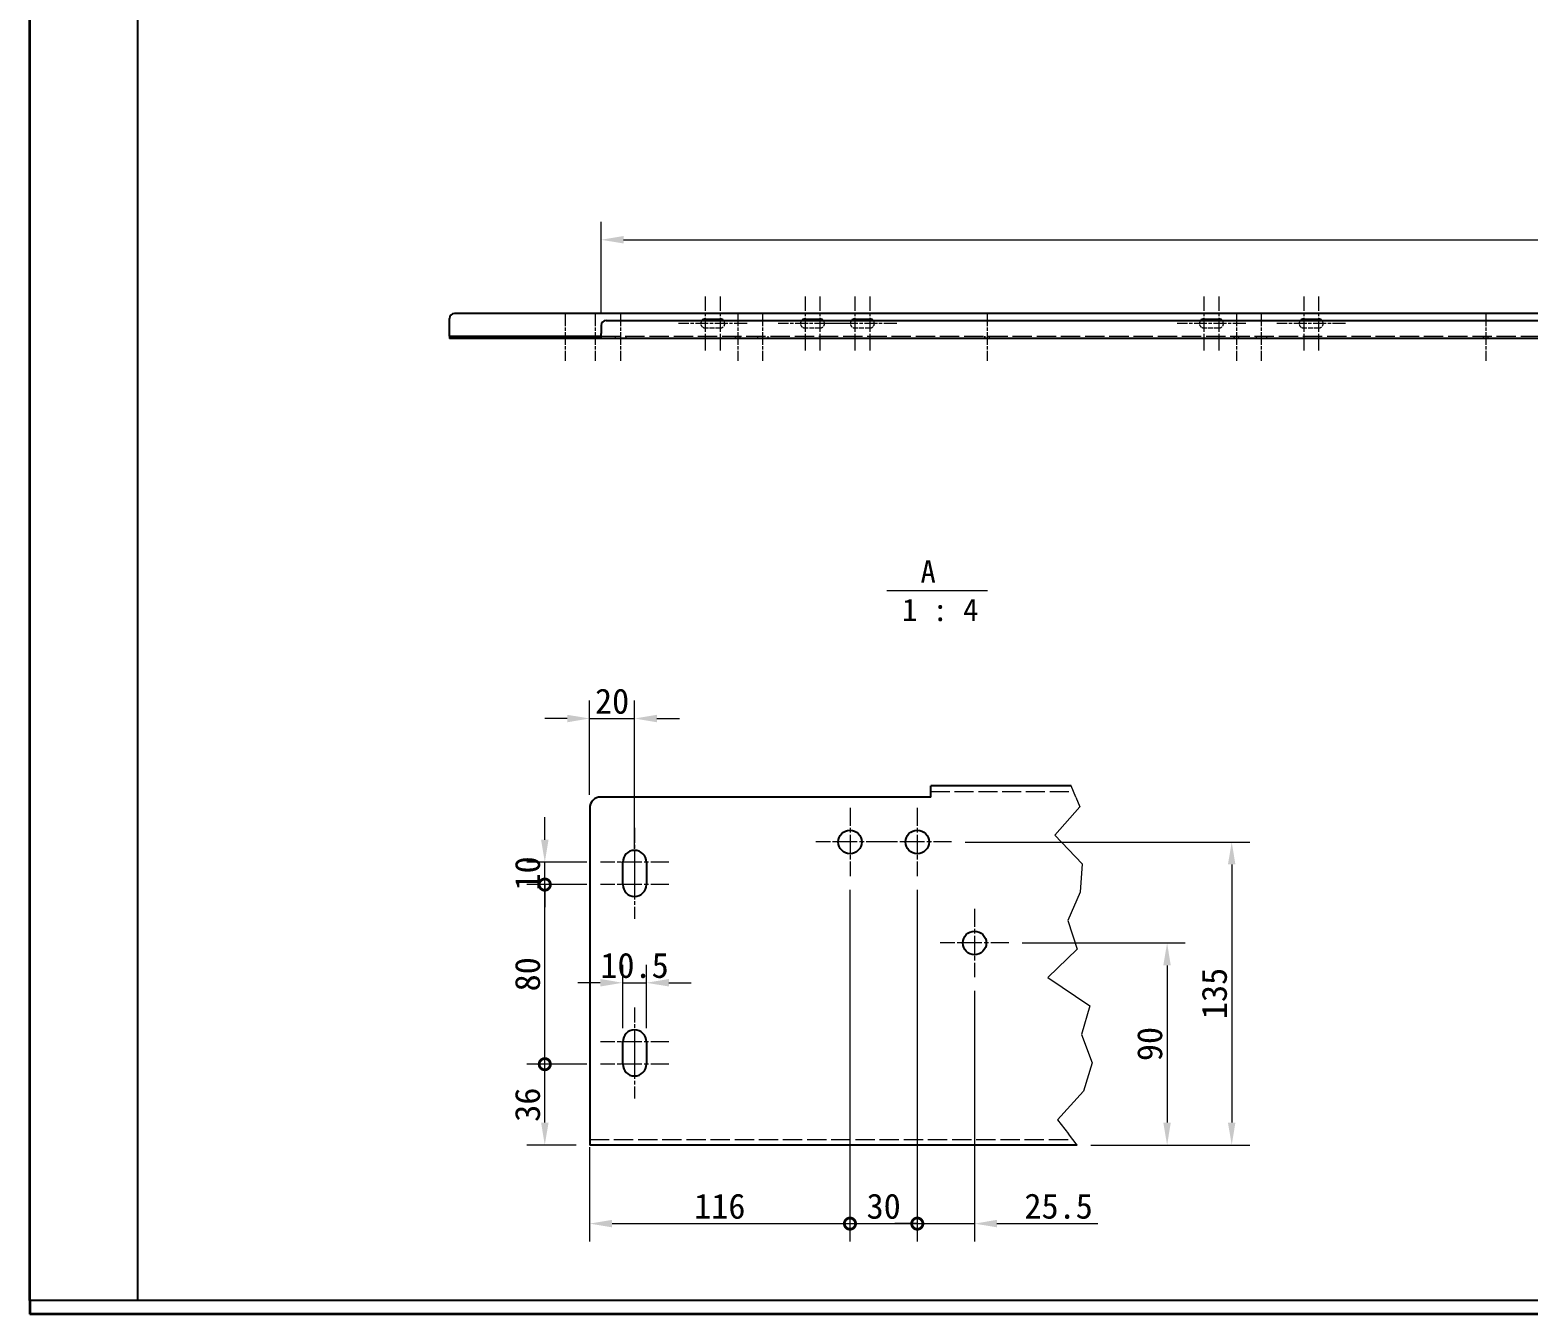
# Model space of a CAD drawing. Header units: millimetres. Extents: x 54 to 3731, y 49 to 2624.
# Drawn here: x 54 to 1556, y 49 to 1337 of the extents above; entities that cross this region are included whole.
import ezdxf

# ---------------------------------------------------------------- set-up
doc = ezdxf.new("R2010")
doc.units = ezdxf.units.MM
doc.header["$LTSCALE"] = 9
doc.linetypes.add('CHAIN', pattern=[0.3543, 0.2362, -0.0295, 0.0591, -0.0295])
doc.linetypes.add('DASHED', pattern=[0.2067, 0.1654, -0.0413])
for name, color, linetype, lineweight, true_color in [('中心标记 (ISO)', 1, 'CHAIN', 18, 0xff0000), ('中心线 (ISO)', 1, 'CHAIN', 18, 0xff0000), ('尺寸 (ISO)', 7, 'Continuous', 18, 0x008000), ('折线 (ISO)', 7, 'Continuous', 18, 0x008000), ('符号 (ISO)', 7, 'Continuous', 18, 0x008000), ('隐藏 (ISO)', 5, 'DASHED', 18, 0x0000ff)]:
    doc.layers.add(name, color=color, linetype=linetype, lineweight=lineweight, true_color=true_color)
doc.layers.add('可见 (ISO)', color=7, linetype='Continuous', lineweight=25)
doc.layers.add('图框 (ISO)', color=7, linetype='Continuous', lineweight=35)
doc.styles.add('HZ_33', font='simfang.ttf')
doc.styles.add('文本样式74', font='SimSun.ttf')
doc.styles.add('最新国标', font='simfang.ttf')
doc.dimstyles.new('默认 (GB)', dxfattribs={"dimscale": 9, "dimtxt": 2.8, "dimasz": 2.5, "dimexe": 2, "dimexo": 1.5, "dimgap": 0.5, "dimtad": 1, "dimtoh": 1, "dimdsep": 46, "dimtxsty": '最新国标', "dimcen": 0.09, "dimdle": 10, "dimclrd": 256, "dimclre": 256, "dimclrt": 256, "dimaunit": 1, "dimadec": 3, "dimazin": 2, "dimtfac": 0.535714, "dimtdec": 3, "dimtmove": 0, "dimatfit": 3, "dimfxl": 0, "dimtolj": 1, "dimlwd": -1, "dimlwe": -1, "dimarcsym": 0})

# ---------------------------------------------------------------- blocks, each defined once
blk = doc.blocks.new('图框 最新国标')
at = {"layer": '图框 (ISO)'}
for p, q in [((6, 7), (6, 291.5)), ((6, 7), (6, 5.5)), ((6, 7), (6, 5.5)), ((414.5, 5.5), (6, 5.5))]:
    blk.add_line(p, q, dxfattribs=at)
at = {"layer": '图框 (ISO)', "color": 7, "linetype": 'Continuous', "lineweight": 25}
for p, q in [((18, 7), (18, 290)), ((413, 7), (6, 7)), ((413, 7), (18, 7))]:
    blk.add_line(p, q, dxfattribs=at)
at = {"layer": '图框 (ISO)', "style": '文本样式74'}
blk.add_attdef('零件代号_001', (42.82, 287.25), '', height=2.5, rotation=180, dxfattribs=at)
blk = doc.blocks.new('*D49')
at = {"layer": 'Defpoints', "color": 0, "transparency": 16777216}
for p in [(3538.7, 1126.2), (626.7, 1040.2), (3538.7, 1040.2)]:
    blk.add_point(p, dxfattribs=at)
at = {"layer": '尺寸 (ISO)', "color": 116, "true_color": 0x00803f, "transparency": 16777216}
for p, q in [((626.7, 1053.7), (626.7, 1144.2)), ((3538.7, 1053.7), (3538.7, 1144.2)), ((649.2, 1126.2), (3516.2, 1126.2))]:
    blk.add_line(p, q, dxfattribs=at)
for points in [[(649.2, 1130), (649.2, 1122.5), (626.7, 1126.2)], [(3516.2, 1130), (3516.2, 1122.5), (3538.7, 1126.2)]]:
    blk.add_solid(points, dxfattribs=at)
at = {"layer": '尺寸 (ISO)', "transparency": 16777216, "insert": (2082.7, 1143.5), "char_height": 25.2, "attachment_point": 5, "style": '最新国标'}
blk.add_mtext('\\A1;2912', dxfattribs=at)
blk = doc.blocks.new('*D50')
at = {"layer": 'Defpoints', "color": 0, "transparency": 16777216}
for p in [(660.2, 646.4), (615.2, 556.4), (660.2, 502.4)]:
    blk.add_point(p, dxfattribs=at)
at = {"layer": '尺寸 (ISO)', "color": 116, "true_color": 0x00803f, "transparency": 16777216}
for p, q in [((615.2, 569.9), (615.2, 664.4)), ((660.2, 515.9), (660.2, 664.4)), ((592.7, 646.4), (570.2, 646.4)), ((615.2, 646.4), (660.2, 646.4)), ((682.7, 646.4), (705.2, 646.4))]:
    blk.add_line(p, q, dxfattribs=at)
for points in [[(592.7, 650.1), (592.7, 642.6), (615.2, 646.4)], [(682.7, 650.1), (682.7, 642.6), (660.2, 646.4)]]:
    blk.add_solid(points, dxfattribs=at)
at = {"layer": '尺寸 (ISO)', "transparency": 16777216, "insert": (637.7, 663.6), "char_height": 25.2, "attachment_point": 5, "style": '最新国标'}
blk.add_mtext('\\A1;20', dxfattribs=at)
blk = doc.blocks.new('_DotSmall')
at = {"color": 0, "linetype": 'ByBlock', "const_width": 0.5}
blk.add_lwpolyline([(-0.0625, 0, 1), (0.0625, 0, 1)], format="xyb", close=True, dxfattribs=at)
blk = doc.blocks.new('*D51')
at = {"layer": 'Defpoints', "color": 0, "transparency": 16777216}
for p in [(876.2, 488.3), (615.2, 230.1), (876.2, 140.1)]:
    blk.add_point(p, dxfattribs=at)
at = {"layer": '尺寸 (ISO)', "color": 116, "true_color": 0x00803f, "transparency": 16777216}
for p, q in [((876.2, 474.8), (876.2, 122.1)), ((615.2, 216.6), (615.2, 122.1)), ((637.7, 140.1), (876.2, 140.1))]:
    blk.add_line(p, q, dxfattribs=at)
blk.add_solid([(637.7, 143.9), (637.7, 136.4), (615.2, 140.1)], dxfattribs=at)
at = {"layer": '尺寸 (ISO)', "color": 116, "true_color": 0x00803f, "transparency": 16777216, "xscale": 22.5, "yscale": 22.5, "zscale": 22.5}
blk.add_blockref('_DotSmall', (876.2, 140.1), dxfattribs=at)
at = {"layer": '尺寸 (ISO)', "transparency": 16777216, "insert": (745.7, 157.4), "char_height": 25.2, "attachment_point": 5, "style": '最新国标'}
blk.add_mtext('\\A1;116', dxfattribs=at)
blk = doc.blocks.new('*D52')
at = {"layer": 'Defpoints', "color": 0, "transparency": 16777216}
for p in [(876.2, 488.3), (943.7, 488.3), (943.7, 140.1)]:
    blk.add_point(p, dxfattribs=at)
at = {"layer": '尺寸 (ISO)', "color": 116, "true_color": 0x00803f, "transparency": 16777216}
for p, q in [((876.2, 474.8), (876.2, 122.1)), ((943.7, 474.8), (943.7, 122.1)), ((876.2, 140.1), (943.7, 140.1))]:
    blk.add_line(p, q, dxfattribs=at)
at = {"layer": '尺寸 (ISO)', "color": 116, "true_color": 0x00803f, "transparency": 16777216, "xscale": 22.5, "yscale": 22.5, "zscale": 22.5, "rotation": 180}
blk.add_blockref('_DotSmall', (876.2, 140.1), dxfattribs=at)
at = {"layer": '尺寸 (ISO)', "color": 116, "true_color": 0x00803f, "transparency": 16777216, "xscale": 22.5, "yscale": 22.5, "zscale": 22.5}
blk.add_blockref('_DotSmall', (943.7, 140.1), dxfattribs=at)
at = {"layer": '尺寸 (ISO)', "transparency": 16777216, "insert": (910, 157.4), "char_height": 25.2, "attachment_point": 5, "style": '最新国标'}
blk.add_mtext('\\A1;30', dxfattribs=at)
blk = doc.blocks.new('*D53')
at = {"layer": 'Defpoints', "color": 0, "transparency": 16777216}
for p in [(943.7, 488.3), (1001.1, 387.1), (1001.1, 140.1)]:
    blk.add_point(p, dxfattribs=at)
at = {"layer": '尺寸 (ISO)', "color": 116, "true_color": 0x00803f, "transparency": 16777216}
for p, q in [((943.7, 474.8), (943.7, 122.1)), ((1001.1, 373.6), (1001.1, 122.1)), ((943.7, 140.1), (921.2, 140.1)), ((943.7, 140.1), (1001.1, 140.1)), ((1023.6, 140.1), (1124.7, 140.1))]:
    blk.add_line(p, q, dxfattribs=at)
blk.add_solid([(1023.6, 143.9), (1023.6, 136.4), (1001.1, 140.1)], dxfattribs=at)
at = {"layer": '尺寸 (ISO)', "color": 116, "true_color": 0x00803f, "transparency": 16777216, "xscale": 22.5, "yscale": 22.5, "zscale": 22.5}
blk.add_blockref('_DotSmall', (943.7, 140.1), dxfattribs=at)
at = {"layer": '尺寸 (ISO)', "transparency": 16777216, "insert": (1085.4, 157.5), "char_height": 25.2, "attachment_point": 5, "style": '最新国标'}
blk.add_mtext('\\A1;25.5', dxfattribs=at)
blk = doc.blocks.new('*D57')
at = {"layer": 'Defpoints', "color": 0, "transparency": 16777216}
for p in [(672.1, 381.5), (648.4, 322.4), (672.1, 322.4)]:
    blk.add_point(p, dxfattribs=at)
at = {"layer": '尺寸 (ISO)', "color": 116, "true_color": 0x00803f, "transparency": 16777216}
for p, q in [((648.4, 335.9), (648.4, 399.5)), ((672.1, 335.9), (672.1, 399.5)), ((625.9, 381.5), (603.4, 381.5)), ((648.4, 381.5), (672.1, 381.5)), ((694.6, 381.5), (717.1, 381.5))]:
    blk.add_line(p, q, dxfattribs=at)
for points in [[(625.9, 385.3), (625.9, 377.8), (648.4, 381.5)], [(694.6, 385.3), (694.6, 377.8), (672.1, 381.5)]]:
    blk.add_solid(points, dxfattribs=at)
at = {"layer": '尺寸 (ISO)', "transparency": 16777216, "insert": (660.2, 398.8), "char_height": 25.2, "attachment_point": 5, "style": '最新国标'}
blk.add_mtext('\\A1;10.5', dxfattribs=at)
blk = doc.blocks.new('*D62')
at = {"layer": 'Defpoints', "color": 0, "transparency": 16777216}
for p in [(1035.4, 421.4), (1104.2, 218.9), (1194.2, 218.9)]:
    blk.add_point(p, dxfattribs=at)
at = {"layer": '尺寸 (ISO)', "color": 116, "true_color": 0x00803f, "transparency": 16777216}
for p, q in [((1048.9, 421.4), (1212.2, 421.4)), ((1194.2, 398.9), (1194.2, 241.4)), ((1117.7, 218.9), (1212.2, 218.9))]:
    blk.add_line(p, q, dxfattribs=at)
for points in [[(1190.4, 398.9), (1197.9, 398.9), (1194.2, 421.4)], [(1190.4, 241.4), (1197.9, 241.4), (1194.2, 218.9)]]:
    blk.add_solid(points, dxfattribs=at)
at = {"layer": '尺寸 (ISO)', "transparency": 16777216, "insert": (1176.9, 320.1), "char_height": 25.2, "attachment_point": 5, "rotation": 90, "style": '最新国标'}
blk.add_mtext('\\A1;90', dxfattribs=at)
blk = doc.blocks.new('*D63')
at = {"layer": 'Defpoints', "color": 0, "transparency": 16777216}
for p in [(978.1, 522.6), (1104.2, 218.9), (1259, 218.9)]:
    blk.add_point(p, dxfattribs=at)
at = {"layer": '尺寸 (ISO)', "color": 116, "true_color": 0x00803f, "transparency": 16777216}
for p, q in [((991.6, 522.6), (1277, 522.6)), ((1259, 500.1), (1259, 241.4)), ((1117.7, 218.9), (1277, 218.9))]:
    blk.add_line(p, q, dxfattribs=at)
for points in [[(1255.2, 500.1), (1262.7, 500.1), (1259, 522.6)], [(1255.2, 241.4), (1262.7, 241.4), (1259, 218.9)]]:
    blk.add_solid(points, dxfattribs=at)
at = {"layer": '尺寸 (ISO)', "transparency": 16777216, "insert": (1241.7, 370.8), "char_height": 25.2, "attachment_point": 5, "rotation": 90, "style": '最新国标'}
blk.add_mtext('\\A1;135', dxfattribs=at)
blk = doc.blocks.new('*D64')
at = {"layer": 'Defpoints', "color": 0, "transparency": 16777216}
for p in [(570.2, 299.9), (625.9, 299.9), (615.2, 218.9)]:
    blk.add_point(p, dxfattribs=at)
at = {"layer": '尺寸 (ISO)', "color": 116, "true_color": 0x00803f, "transparency": 16777216}
for p, q in [((612.4, 299.9), (552.2, 299.9)), ((570.2, 241.4), (570.2, 299.9)), ((601.7, 218.9), (552.2, 218.9))]:
    blk.add_line(p, q, dxfattribs=at)
blk.add_solid([(566.5, 241.4), (574, 241.4), (570.2, 218.9)], dxfattribs=at)
at = {"layer": '尺寸 (ISO)', "color": 116, "true_color": 0x00803f, "transparency": 16777216, "xscale": 22.5, "yscale": 22.5, "zscale": 22.5, "rotation": 90}
blk.add_blockref('_DotSmall', (570.2, 299.9), dxfattribs=at)
at = {"layer": '尺寸 (ISO)', "transparency": 16777216, "insert": (553, 259.3), "char_height": 25.2, "attachment_point": 5, "rotation": 90, "style": '最新国标'}
blk.add_mtext('\\A1;36', dxfattribs=at)
blk = doc.blocks.new('*D65')
at = {"layer": 'Defpoints', "color": 0, "transparency": 16777216}
for p in [(570.2, 479.9), (625.9, 479.9), (625.9, 299.9)]:
    blk.add_point(p, dxfattribs=at)
at = {"layer": '尺寸 (ISO)', "color": 116, "true_color": 0x00803f, "transparency": 16777216}
for p, q in [((612.4, 479.9), (552.2, 479.9)), ((570.2, 299.9), (570.2, 479.9)), ((612.4, 299.9), (552.2, 299.9))]:
    blk.add_line(p, q, dxfattribs=at)
at = {"layer": '尺寸 (ISO)', "color": 116, "true_color": 0x00803f, "transparency": 16777216, "xscale": 22.5, "yscale": 22.5, "zscale": 22.5}
for p, rotation in [((570.2, 479.9), 90), ((570.2, 299.9), 270)]:
    blk.add_blockref('_DotSmall', p, dxfattribs=dict(at, rotation=rotation))
at = {"layer": '尺寸 (ISO)', "transparency": 16777216, "insert": (553, 390), "char_height": 25.2, "attachment_point": 5, "rotation": 90, "style": '最新国标'}
blk.add_mtext('\\A1;80', dxfattribs=at)
blk = doc.blocks.new('*D66')
at = {"layer": 'Defpoints', "color": 0, "transparency": 16777216}
for p in [(570.2, 502.4), (625.9, 502.4), (625.9, 479.9)]:
    blk.add_point(p, dxfattribs=at)
at = {"layer": '尺寸 (ISO)', "color": 116, "true_color": 0x00803f, "transparency": 16777216}
for p, q in [((570.2, 524.9), (570.2, 547.4)), ((612.4, 502.4), (552.2, 502.4)), ((570.2, 479.9), (570.2, 502.4)), ((612.4, 479.9), (552.2, 479.9)), ((570.2, 479.9), (570.2, 457.4))]:
    blk.add_line(p, q, dxfattribs=at)
blk.add_solid([(566.5, 524.9), (574, 524.9), (570.2, 502.4)], dxfattribs=at)
at = {"layer": '尺寸 (ISO)', "color": 116, "true_color": 0x00803f, "transparency": 16777216, "xscale": 22.5, "yscale": 22.5, "zscale": 22.5, "rotation": 90}
blk.add_blockref('_DotSmall', (570.2, 479.9), dxfattribs=at)
at = {"layer": '尺寸 (ISO)', "transparency": 16777216, "insert": (553, 491.1), "char_height": 25.2, "attachment_point": 5, "rotation": 90, "style": '最新国标'}
blk.add_mtext('\\A1;10', dxfattribs=at)

msp = doc.modelspace()

# ---------------------------------------------------------------- linework, layer by layer
at = {"layer": '中心标记 (ISO)', "ltscale": 6.667144}
for p, q in [((731.165, 1069.249), (731.165, 1015.249)), ((746.165, 1069.249), (746.165, 1015.249)), ((831.165, 1069.249), (831.165, 1015.249)), ((846.165, 1069.249), (846.165, 1015.249)), ((881.165, 1069.249), (881.165, 1015.249)), ((896.165, 1069.249), (896.165, 1015.249)), ((1231.165, 1069.249), (1231.165, 1015.249)), ((1246.165, 1069.249), (1246.165, 1015.249)), ((1331.165, 1069.249), (1331.165, 1015.249)), ((1346.165, 1069.249), (1346.165, 1015.249))]:
    msp.add_line(p, q, dxfattribs=at)
at = {"layer": '中心标记 (ISO)', "ltscale": 6.111541}
for p, q in [((753.665, 1042.249), (704.165, 1042.249)), ((773.165, 1042.249), (723.665, 1042.249)), ((853.665, 1042.249), (804.165, 1042.249)), ((873.165, 1042.249), (823.665, 1042.249)), ((903.665, 1042.249), (854.165, 1042.249)), ((923.165, 1042.249), (873.665, 1042.249)), ((1253.665, 1042.249), (1204.165, 1042.249)), ((1273.165, 1042.249), (1223.665, 1042.249)), ((1353.665, 1042.249), (1304.165, 1042.249)), ((1373.165, 1042.249), (1323.665, 1042.249))]:
    msp.add_line(p, q, dxfattribs=at)
at = {"layer": '中心标记 (ISO)', "ltscale": 8.472857}
for p, q in [((876.249, 556.948), (876.249, 488.323)), ((943.749, 556.948), (943.749, 488.323)), ((910.562, 522.636), (841.937, 522.636)), ((978.062, 522.636), (909.437, 522.636)), ((694.562, 502.386), (625.937, 502.386)), ((694.562, 479.886), (625.937, 479.886)), ((1001.124, 455.698), (1001.124, 387.073)), ((1035.437, 421.386), (966.812, 421.386)), ((694.562, 322.386), (625.937, 322.386)), ((694.562, 299.886), (625.937, 299.886))]:
    msp.add_line(p, q, dxfattribs=at)
at = {"layer": '中心标记 (ISO)', "ltscale": 7.014397}
for p, q in [((660.249, 536.698), (660.249, 479.886)), ((660.249, 502.386), (660.249, 445.573)), ((660.249, 356.698), (660.249, 299.886)), ((660.249, 322.386), (660.249, 265.573))]:
    msp.add_line(p, q, dxfattribs=at)
at = {"layer": '中心线 (ISO)', "ltscale": 5.864606}
for p, q in [((590.665, 1052.249), (590.665, 1004.749)), ((620.665, 1052.249), (620.665, 1004.749)), ((646.165, 1052.249), (646.165, 1004.749)), ((763.665, 1052.249), (763.665, 1004.749)), ((788.665, 1052.249), (788.665, 1004.749)), ((1013.665, 1052.249), (1013.665, 1004.749)), ((1263.665, 1052.249), (1263.665, 1004.749)), ((1288.665, 1052.249), (1288.665, 1004.749)), ((1513.665, 1052.249), (1513.665, 1004.749))]:
    msp.add_line(p, q, dxfattribs=at)
at = {"layer": '可见 (ISO)'}
for p, q in [((3533.665, 1052.249), (479.665, 1052.249)), ((474.665, 1032.249), (474.665, 1047.249)), ((626.665, 1040.249), (626.665, 1032.249)), ((631.665, 1045.249), (3533.665, 1045.249)), ((731.165, 1046.749), (746.165, 1046.749)), ((831.165, 1046.749), (846.165, 1046.749)), ((881.165, 1046.749), (896.165, 1046.749)), ((1231.165, 1046.749), (1246.165, 1046.749)), ((1331.165, 1046.749), (1346.165, 1046.749)), ((474.665, 1029.749), (474.665, 1032.249)), ((474.665, 1029.749), (479.665, 1029.749)), ((474.665, 1029.749), (474.665, 1027.249)), ((479.665, 1027.249), (474.665, 1027.249)), ((479.665, 1029.749), (626.665, 1029.749)), ((626.665, 1027.249), (479.665, 1027.249)), ((626.665, 1027.249), (626.665, 1032.249)), ((3538.665, 1027.249), (626.665, 1027.249)), ((957.249, 567.636), (957.249, 578.886)), ((1098.074, 578.886), (957.249, 578.886)), ((615.249, 556.386), (615.249, 230.136)), ((957.249, 567.636), (626.499, 567.636)), ((648.437, 479.886), (648.437, 502.386)), ((672.062, 502.386), (672.062, 479.886)), ((648.437, 299.886), (648.437, 322.386)), ((672.062, 322.386), (672.062, 299.886)), ((615.249, 230.136), (615.249, 218.886)), ((1104.182, 218.886), (615.249, 218.886))]:
    msp.add_line(p, q, dxfattribs=at)
for centre in [(876.249, 522.636), (943.749, 522.636), (1001.124, 421.386)]:
    msp.add_circle(centre, 11.812, dxfattribs=at)
for centre, radius, start, end in [((479.665, 1047.249), 5, 90, 180), ((631.665, 1040.249), 5, 90, 180), ((731.165, 1042.249), 4.5, 90, 138.189685), ((746.165, 1042.249), 4.5, 41.810315, 90), ((831.165, 1042.249), 4.5, 90, 138.189685), ((846.165, 1042.249), 4.5, 41.810315, 90), ((881.165, 1042.249), 4.5, 90, 138.189685), ((896.165, 1042.249), 4.5, 41.810315, 90), ((1231.165, 1042.249), 4.5, 90, 138.189685), ((1246.165, 1042.249), 4.5, 41.810315, 90), ((1331.165, 1042.249), 4.5, 90, 138.189685), ((1346.165, 1042.249), 4.5, 41.810315, 90), ((626.499, 556.386), 11.25, 90, 180), ((660.249, 502.386), 11.812, 0, 180), ((660.249, 479.886), 11.812, 180, 0), ((660.249, 322.386), 11.812, 0, 180), ((660.249, 299.886), 11.812, 180, 0)]:
    msp.add_arc(centre, radius, start, end, dxfattribs=at)
at = {"layer": '折线 (ISO)'}
for p, q in [((1102.608, 567.636), (1098.074, 578.886)), ((1106.565, 557.819), (1081.716, 529.315)), ((1102.608, 567.636), (1106.565, 557.819)), ((1081.716, 529.315), (1109.095, 500.811)), ((1109.095, 500.811), (1107.15, 472.307)), ((1107.15, 472.307), (1094.607, 443.803)), ((1094.607, 443.803), (1104.092, 415.299)), ((1104.092, 415.299), (1074.631, 386.795)), ((1074.631, 386.795), (1116.65, 358.291)), ((1116.65, 358.291), (1108.331, 329.787)), ((1108.331, 329.787), (1118.991, 301.283)), ((1118.991, 301.283), (1110.445, 272.779)), ((1110.445, 272.779), (1084.338, 244.275)), ((1084.338, 244.275), (1095.389, 230.136)), ((1104.182, 218.886), (1095.389, 230.136))]:
    msp.add_line(p, q, dxfattribs=at)
at = {"layer": '符号 (ISO)'}
msp.add_line((913.128, 774.707), (1014.18, 774.707), dxfattribs=at)
at = {"layer": '隐藏 (ISO)', "ltscale": 3.174394}
for p, q in [((746.165, 1037.749), (731.165, 1037.749)), ((846.165, 1037.749), (831.165, 1037.749)), ((896.165, 1037.749), (881.165, 1037.749)), ((1246.165, 1037.749), (1231.165, 1037.749)), ((1346.165, 1037.749), (1331.165, 1037.749))]:
    msp.add_line(p, q, dxfattribs=at)
at = {"layer": '隐藏 (ISO)', "ltscale": 0.528982}
for p, q in [((489.415, 1027.249), (489.415, 1029.749)), ((499.915, 1027.249), (499.915, 1029.749)), ((585.415, 1029.749), (585.415, 1027.249)), ((595.915, 1029.749), (595.915, 1027.249)), ((615.415, 1029.749), (615.415, 1027.249)), ((625.915, 1029.749), (625.915, 1027.249)), ((640.915, 1029.749), (640.915, 1027.249)), ((651.415, 1029.749), (651.415, 1027.249)), ((761.165, 1029.749), (761.165, 1027.249)), ((761.598, 1029.749), (761.598, 1027.249)), ((765.732, 1029.749), (765.732, 1027.249)), ((766.165, 1027.249), (766.165, 1029.749)), ((783.415, 1029.749), (783.415, 1027.249)), ((793.915, 1029.749), (793.915, 1027.249)), ((1011.165, 1029.749), (1011.165, 1027.249)), ((1011.598, 1029.749), (1011.598, 1027.249)), ((1015.732, 1029.749), (1015.732, 1027.249)), ((1016.165, 1027.249), (1016.165, 1029.749)), ((1261.165, 1029.749), (1261.165, 1027.249)), ((1261.598, 1029.749), (1261.598, 1027.249)), ((1265.732, 1029.749), (1265.732, 1027.249)), ((1266.165, 1027.249), (1266.165, 1029.749)), ((1283.415, 1029.749), (1283.415, 1027.249)), ((1293.915, 1029.749), (1293.915, 1027.249)), ((1511.165, 1029.749), (1511.165, 1027.249)), ((1511.598, 1029.749), (1511.598, 1027.249)), ((1515.732, 1029.749), (1515.732, 1027.249)), ((1516.165, 1027.249), (1516.165, 1029.749))]:
    msp.add_line(p, q, dxfattribs=at)
at = {"layer": '隐藏 (ISO)', "ltscale": 13.044491}
msp.add_line((626.665, 1029.749), (3538.665, 1029.749), dxfattribs=at)
at = {"layer": '隐藏 (ISO)', "ltscale": 12.819818}
msp.add_line((957.249, 573.261), (1100.341, 573.261), dxfattribs=at)
at = {"layer": '隐藏 (ISO)', "ltscale": 13.023068}
msp.add_line((615.249, 224.511), (1099.785, 224.511), dxfattribs=at)
at = {"layer": '隐藏 (ISO)', "ltscale": 2.1908}
for centre, start, end in [((731.165, 1042.249), 138.189685, 270), ((746.165, 1042.249), 270, 41.810315), ((831.165, 1042.249), 138.189685, 270), ((846.165, 1042.249), 270, 41.810315), ((881.165, 1042.249), 138.189685, 270), ((896.165, 1042.249), 270, 41.810315), ((1231.165, 1042.249), 138.189685, 270), ((1246.165, 1042.249), 270, 41.810315), ((1331.165, 1042.249), 138.189685, 270), ((1346.165, 1042.249), 270, 41.810315)]:
    msp.add_arc(centre, 4.5, start, end, dxfattribs=at)

# ---------------------------------------------------------------- block references
at = {"xscale": 9, "yscale": 9, "zscale": 9}
msp.add_blockref('图框 最新国标', (0, 0), dxfattribs=at)

# ---------------------------------------------------------------- texts
at = {"layer": '符号 (ISO)', "char_height": 22.5, "attachment_point": 7, "style": 'HZ_33'}
for s, insert in [('A ', (946.956, 782.458)), (' 1 : 4', (913.128, 743.666))]:
    msp.add_mtext(s, dxfattribs=dict(at, insert=insert))

# ---------------------------------------------------------------- dimensions: what is measured, and where the dimension line sits
at = {"layer": '尺寸 (ISO)', "color": 116, "true_color": 0x00803f}
for base, p1, p2, angle, override, picture, middle in [((3538.665, 1126.249), (626.665, 1040.249), (3538.665, 1040.249), 180, {"dimgap": 0.5, "dimtoh": 0, "dimdec": 2, "dimtol": 0, "dimlim": 0, "dimtp": 0, "dimtm": 0, "dimtdec": 3, "dimtofl": 0, "dimatfit": 1}, '*D49', (2082.665, 1126.249)), ((660.249, 646.386), (615.249, 556.386), (660.249, 502.386), 180, {"dimgap": 0.5, "dimtoh": 0, "dimdec": 2, "dimlfac": 0.444444, "dimtol": 0, "dimlim": 0, "dimtp": 0, "dimtm": 0, "dimtdec": 3, "dimtofl": 1, "dimatfit": 1}, '*D50', (637.749, 646.386)), ((570.249, 502.386), (625.937, 479.886), (625.937, 502.386), 90, {"dimgap": 0.5, "dimtoh": 0, "dimdec": 2, "dimlfac": 0.444444, "dimblk1": 'DotSmall', "dimsah": 1, "dimdle": 0, "dimtol": 0, "dimlim": 0, "dimtp": 0, "dimtm": 0, "dimtdec": 3, "dimtofl": 1, "dimatfit": 1}, '*D66', (570.249, 491.136)), ((1258.954, 218.886), (978.062, 522.636), (1104.182, 218.886), 90, {"dimgap": 0.5, "dimtoh": 0, "dimdec": 2, "dimlfac": 0.444444, "dimtol": 0, "dimlim": 0, "dimtp": 0, "dimtm": 0, "dimtdec": 3, "dimtofl": 0, "dimatfit": 1}, '*D63', (1258.954, 370.761)), ((570.249, 479.886), (625.937, 299.886), (625.937, 479.886), 90, {"dimgap": 0.5, "dimtoh": 0, "dimdec": 2, "dimlfac": 0.444444, "dimblk1": 'DotSmall', "dimblk2": 'DotSmall', "dimsah": 1, "dimdle": 0, "dimtol": 0, "dimlim": 0, "dimtp": 0, "dimtm": 0, "dimtdec": 3, "dimtofl": 0, "dimatfit": 1}, '*D65', (570.249, 389.976)), ((876.249, 140.136), (615.249, 230.136), (876.249, 488.323), 180, {"dimgap": 0.5, "dimtoh": 0, "dimdec": 2, "dimlfac": 0.444444, "dimblk2": 'DotSmall', "dimsah": 1, "dimdle": 0, "dimtol": 0, "dimlim": 0, "dimtp": 0, "dimtm": 0, "dimtdec": 3, "dimtofl": 0, "dimatfit": 1}, '*D51', (745.659, 140.136)), ((943.749, 140.136), (876.249, 488.323), (943.749, 488.323), 180, {"dimgap": 0.5, "dimtoh": 0, "dimdec": 2, "dimlfac": 0.444444, "dimblk1": 'DotSmall', "dimblk2": 'DotSmall', "dimsah": 1, "dimdle": 0, "dimtol": 0, "dimlim": 0, "dimtp": 0, "dimtm": 0, "dimtdec": 3, "dimtofl": 0, "dimatfit": 1}, '*D52', (909.999, 140.136)), ((1001.124, 140.136), (943.749, 488.323), (1001.124, 387.073), 180, {"dimgap": 0.5, "dimtoh": 0, "dimdec": 2, "dimlfac": 0.444444, "dimblk1": 'DotSmall', "dimsah": 1, "dimdle": 0, "dimtol": 0, "dimlim": 0, "dimtp": 0, "dimtm": 0, "dimtdec": 3, "dimtofl": 1, "dimatfit": 1}, '*D53', (1085.4, 140.136)), ((1194.182, 218.886), (1035.437, 421.386), (1104.182, 218.886), 90, {"dimgap": 0.5, "dimtoh": 0, "dimdec": 2, "dimlfac": 0.444444, "dimtol": 0, "dimlim": 0, "dimtp": 0, "dimtm": 0, "dimtdec": 3, "dimtofl": 0, "dimatfit": 1}, '*D62', (1194.182, 320.136)), ((672.062, 381.511), (648.437, 322.386), (672.062, 322.386), 180, {"dimgap": 0.5, "dimtoh": 0, "dimdec": 2, "dimlfac": 0.444444, "dimtol": 0, "dimlim": 0, "dimtp": 0, "dimtm": 0, "dimtdec": 3, "dimtofl": 1, "dimatfit": 1}, '*D57', (660.249, 381.511)), ((570.249, 299.886), (615.249, 218.886), (625.937, 299.886), 90, {"dimgap": 0.5, "dimtoh": 0, "dimdec": 2, "dimlfac": 0.444444, "dimblk2": 'DotSmall', "dimsah": 1, "dimdle": 0, "dimtol": 0, "dimlim": 0, "dimtp": 0, "dimtm": 0, "dimtdec": 3, "dimtofl": 0, "dimatfit": 1}, '*D64', (570.249, 259.296))]:
    dim = msp.add_linear_dim(base=base, p1=p1, p2=p2, angle=angle, dimstyle='默认 (GB)', override=override, dxfattribs=at)
    dim.commit()
    dim.dimension.update_dxf_attribs({"geometry": picture, "text_midpoint": middle, "dimtype": 160})

doc.saveas('drawing.dxf')
